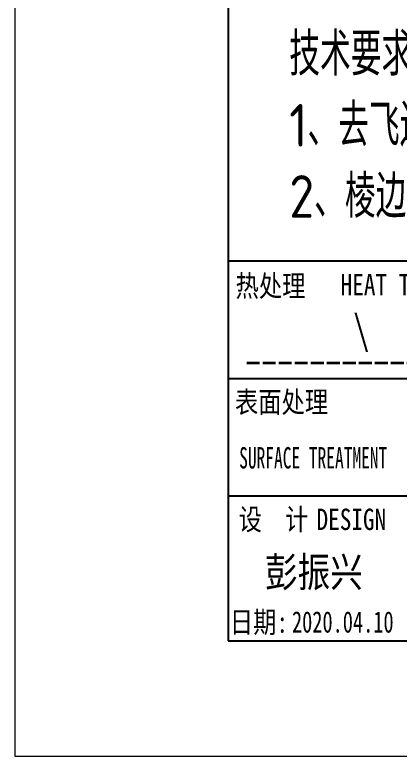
# Model space of a CAD drawing. Header units: millimetres. Extents: x -50270 to 104182, y -50696 to 36415.
# Drawn here: x -48169.9 to -48124.8, y 35369.6 to 35456.5 of the extents above; entities that cross this region are included whole.
import ezdxf
from ezdxf.enums import TextEntityAlignment as Align

# ---------------------------------------------------------------- set-up
doc = ezdxf.new("R2010")
doc.units = ezdxf.units.MM
doc.header["$LTSCALE"] = 0.5
doc.linetypes.add('AM_ISO02W050x2', pattern=[3.75, 3, -0.75])
doc.layers.add('图\\M+19E79\\M+195B6\\M+18E9A', color=7, linetype='Continuous')
for name, color, linetype, lineweight in [('图框', 7, 'Continuous', 18), ('标注线', 3, 'Continuous', 18), ('热处理', 7, 'Continuous', 20), ('粗虚线', 6, 'AM_ISO02W050x2', 35)]:
    doc.layers.add(name, color=color, linetype=linetype, lineweight=lineweight)
doc.layers.add('打印-禁用', color=7, linetype='Continuous', lineweight=15, plot=False)
doc.styles.add('国标', font='simfang.ttf', dxfattribs={"width": 0.8})
doc.styles.add('机械长仿宋', font='gbenor.shx', dxfattribs={"height": 1, "bigfont": 'gbcbig.shx'})

# ---------------------------------------------------------------- blocks, each defined once
blk = doc.blocks.new('GZDEH零件A4图框V01版')
at = {"layer": '图\\M+19E79\\M+195B6\\M+18E9A', "linetype": 'Continuous'}
for p, q in [((25, 292), (25, 13.5)), ((25, 13.5), (205, 13.5))]:
    blk.add_line(p, q, dxfattribs=at)
at = {"layer": '图\\M+19E79\\M+195B6\\M+18E9A', "color": 9}
for p, q in [((205, 58), (25, 58)), ((25, 44.25), (205, 44.25)), ((25, 30.5), (205, 30.5))]:
    blk.add_line(p, q, dxfattribs=at)
at = {"layer": '打印-禁用', "linetype": 'Continuous'}
for p, q in [((0, 297), (0, 0)), ((0, 0), (210, 0))]:
    blk.add_line(p, q, dxfattribs=at)
at = {"layer": '图\\M+19E79\\M+195B6\\M+18E9A', "color": 9, "style": '国标'}
for s, width, p in [('热处理', 0.8, (25.859, 53.855)), ('表面处理', 0.8, (25.784, 40.253)), ('SURFACE TREATMENT', 0.6, (26.278, 33.709)), (' DESIGN', 0.8, (33.978, 26.501))]:
    blk.add_text(s, height=2.5, dxfattribs=dict(at, width=width)).set_placement(p)
at = {"layer": '图\\M+19E79\\M+195B6\\M+18E9A', "color": 9, "style": '国标', "width": 0.8}
for s, p in [('HEAT TREAT', (44.964, 54.005)), ('设  计', (30.303, 26.501)), ('日期:', (28.597, 14.462))]:
    blk.add_text(s, height=2.5, dxfattribs=at).set_placement(p, align=Align.CENTER)
blk = doc.blocks.new('DEH A4')
at = {"layer": '图框'}
blk.add_blockref('GZDEH零件A4图框V01版', (0, 0), dxfattribs=at)

msp = doc.modelspace()

# ---------------------------------------------------------------- linework, layer by layer
at = {"layer": '粗虚线'}
msp.add_line((-48142.758, 35415.697), (-48114.897, 35415.697), dxfattribs=at)

# ---------------------------------------------------------------- block references
at = {"layer": '图框'}
msp.add_blockref('DEH A4', (-48169.933, 35369.626), dxfattribs=at)

# ---------------------------------------------------------------- texts
at = {"layer": '图\\M+19E79\\M+195B6\\M+18E9A', "color": 3, "style": '国标'}
for s, height, width, p in [('彭振兴', 3.5, 0.8, (-48140.635, 35389.442)), ('2020.04.10', 2.5, 0.7, (-48137.47, 35384.106))]:
    msp.add_text(s, height=height, dxfattribs=dict(at, width=width)).set_placement(p)
at = {"layer": '标注线', "color": 2, "insert": (-48137.785, 35432.659), "char_height": 5, "width": 114.82461, "attachment_point": 7, "style": '机械长仿宋'}
msp.add_mtext('\\A2;技术要求\\P1、去飞边、毛刺；\\P2、棱边、孔口倒角C0.5。', dxfattribs=at)
at = {"layer": '热处理', "color": 3, "style": '国标', "width": 0.8}
msp.add_text('\\', height=3.5, dxfattribs=at).set_placement((-48129.353, 35417.822), align=Align.CENTER)

doc.saveas('drawing.dxf')
